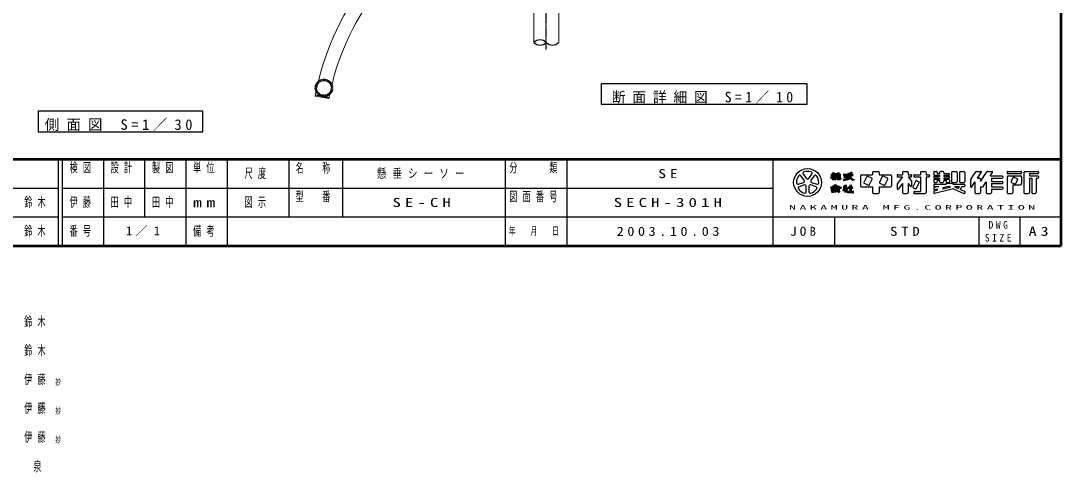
# Model space of a CAD drawing. Units: millimetres at full size, with parts at other scales. Extents: x -11724 to 0, y -2278 to 7380.
# Drawn here: x -7577 to 0, y -2278 to 1008 of the extents above; entities that cross this region are included whole.
import ezdxf
from ezdxf.enums import TextEntityAlignment as Align

# ---------------------------------------------------------------- set-up
doc = ezdxf.new("R2010")
doc.units = ezdxf.units.MM
doc.linetypes.add('USER2', pattern=[6, 3, -1, 1, -1])
doc.linetypes.add('USER3', pattern=[8, 3, -1, 1, -1, 1, -1])
for name, color, linetype, lineweight in [('A3図枠', 7, 'Continuous', 25), ('線', 2, 'Continuous', 25), ('補助', 2, 'Continuous', 25)]:
    doc.layers.add(name, color=color, linetype=linetype, lineweight=lineweight)
doc.layers.add('図面プロファイル', color=7, linetype='Continuous')
doc.styles.add('ＭＳ ゴシック', font='')
doc.styles.get('ＭＳ ゴシック').set_extended_font_data('MS Gothic')

msp = doc.modelspace()

# ---------------------------------------------------------------- linework, layer by layer
at = {"layer": 'A3図枠', "lineweight": 50}
for p, q in [((0, -630), (0, 7380)), ((-11550, 0), (0, 0)), ((-1677.03, -112.401), (-1648.68, -112.401)), ((-1660.83, -96.201), (-1660.83, -152.901)), ((-1647.465, -124.551), (-1604.13, -124.551)), ((-1643.057, -112.401), (-1605.75, -112.401)), ((-1624.38, -96.201), (-1624.38, -152.901)), ((-1587.93, -112.401), (-1515.03, -112.401)), ((-1586.659, -149.407), (-1540.6, -140.195)), ((-1583.88, -124.551), (-1547.43, -124.551)), ((-1563.63, -124.551), (-1563.63, -144.801)), ((-1521.557, -105.992), (-1534.791, -97.169)), ((-1677.03, -216.486), (-1612.23, -216.486)), ((-1660.83, -205.551), (-1628.43, -205.551)), ((-1646.976, -216.486), (-1658.662, -235.935)), ((-1632.48, -221.792), (-1614.295, -239.976)), ((-1587.93, -201.501), (-1561.535, -201.501)), ((-1571.73, -185.301), (-1571.73, -201.501)), ((-1571.73, -212.703), (-1571.73, -242.001)), ((-1570.214, -211.186), (-1553.884, -220.614)), ((-1553.505, -205.551), (-1517.055, -205.551)), ((-1535.28, -185.301), (-1535.28, -237.951)), ((-1672.951, -237.976), (-1623.377, -230.894)), ((-1559.58, -237.951), (-1510.98, -237.951)), ((-11550, -630), (0, -630))]:
    msp.add_line(p, q, dxfattribs=at)
at = {"layer": 'A3図枠', "color": 211}
for p, q in [((-7305, 0), (-7305, -630)), ((-7275, 0), (-7275, -630)), ((-6975, 0), (-6975, -420)), ((-6675, 0), (-6675, -420)), ((-6375, 0), (-6375, -630)), ((-6075, 0), (-6075, -420)), ((-5625, 0), (-5625, -420)), ((-4050, 0), (-4050, -630)), ((-2100, 0), (-2100, -630)), ((-5625, -210), (-2100, -210)), ((-7275, -420), (0, -420)), ((-600, -420), (-600, -630))]:
    msp.add_line(p, q, dxfattribs=at)
at = {"layer": 'A3図枠'}
for p, q in [((-5235, 0), (-5235, -420)), ((-3600, 0), (-3600, -630)), ((-1871.703, -152.504), (-1895.244, -120.103)), ((-1878.861, -108.201), (-1855.321, -140.601)), ((-1838.938, -140.601), (-1815.398, -108.201)), ((-1799.015, -120.103), (-1822.556, -152.504)), ((-1462.38, -120.501), (-1462.38, -193.401)), ((-1454.28, -112.401), (-1373.28, -112.401)), ((-1415.953, -124.848), (-1437.526, -167.994)), ((-1379.246, -137.767), (-1409.433, -122.674)), ((-1398.646, -187.434), (-1377.073, -144.288)), ((-1373.28, -96.201), (-1373.28, -112.401)), ((-1365.18, -88.101), (-1332.78, -88.101)), ((-1324.68, -96.201), (-1324.68, -112.401)), ((-1324.68, -112.401), (-1243.68, -112.401)), ((-1302.553, -124.848), (-1324.126, -167.994)), ((-1265.846, -137.767), (-1296.033, -122.674)), ((-1285.246, -187.434), (-1263.673, -144.288)), ((-1235.58, -120.501), (-1235.58, -193.401)), ((-1195.08, -117.261), (-1195.08, -123.741)), ((-1154.58, -128.601), (-1195.08, -179.226)), ((-1190.22, -112.401), (-1154.58, -112.401)), ((-1190.22, -128.601), (-1154.58, -128.601)), ((-1154.58, -96.201), (-1154.58, -112.401)), ((-1146.48, -88.101), (-1122.18, -88.101)), ((-1114.08, -96.201), (-1114.08, -112.401)), ((-1114.08, -112.401), (-1094.64, -112.401)), ((-1114.08, -128.601), (-1089.78, -158.976)), ((-1114.08, -128.601), (-1094.64, -128.601)), ((-1089.78, -117.261), (-1089.78, -123.741)), ((-1073.58, -117.261), (-1073.58, -123.741)), ((-1068.72, -112.401), (-1024.98, -112.401)), ((-1068.72, -128.601), (-1024.98, -128.601)), ((-1024.98, -96.201), (-1024.98, -112.401)), ((-1024.98, -128.601), (-1024.98, -233.901)), ((-1016.88, -88.101), (-992.58, -88.101)), ((-984.48, -96.201), (-984.48, -112.401)), ((-984.48, -112.401), (-965.04, -112.401)), ((-984.48, -128.601), (-984.48, -242.001)), ((-984.48, -128.601), (-965.04, -128.601)), ((-960.18, -117.261), (-960.18, -123.741)), ((-927.78, -92.961), (-927.78, -111.591)), ((-927.78, -129.411), (-927.78, -131.841)), ((-927.78, -149.661), (-927.78, -164.241)), ((-922.92, -88.101), (-908.34, -88.101)), ((-922.92, -116.451), (-887.28, -116.451)), ((-922.92, -124.551), (-887.28, -124.551)), ((-922.92, -136.701), (-887.28, -136.701)), ((-922.92, -144.801), (-887.28, -144.801)), ((-903.48, -92.961), (-903.48, -104.301)), ((-903.48, -104.301), (-887.28, -104.301)), ((-887.28, -96.201), (-887.28, -104.301)), ((-887.28, -116.451), (-887.28, -124.551)), ((-887.28, -136.701), (-887.28, -144.801)), ((-862.98, -88.101), (-879.18, -88.101)), ((-854.88, -96.201), (-854.88, -104.301)), ((-854.88, -104.301), (-819.24, -104.301)), ((-854.88, -116.451), (-819.24, -116.451)), ((-854.88, -116.451), (-854.88, -124.551)), ((-854.88, -124.551), (-819.24, -124.551)), ((-854.88, -136.701), (-819.24, -136.701)), ((-854.88, -136.701), (-854.88, -144.801)), ((-854.88, -144.801), (-819.24, -144.801)), ((-814.38, -109.161), (-814.38, -111.591)), ((-814.38, -129.411), (-814.38, -131.841)), ((-814.38, -149.661), (-814.38, -164.241)), ((-798.18, -96.201), (-798.18, -161.001)), ((-790.08, -88.101), (-765.78, -88.101)), ((-757.68, -96.201), (-757.68, -161.001)), ((-741.48, -96.201), (-741.48, -161.001)), ((-733.38, -88.101), (-709.08, -88.101)), ((-700.98, -96.201), (-700.98, -161.001)), ((-656.398, -142.729), (-622.384, -91.708)), ((-615.645, -88.101), (-585.861, -88.101)), ((-609.18, -136.701), (-581.817, -95.657)), ((-609.18, -136.701), (-595.68, -136.701)), ((-587.58, -161.001), (-541.384, -91.708)), ((-587.58, -144.801), (-587.58, -161.001)), ((-534.645, -88.101), (-504.861, -88.101)), ((-517.38, -120.501), (-500.817, -95.657)), ((-517.38, -120.501), (-430.44, -120.501)), ((-506.58, -136.701), (-430.44, -136.701)), ((-506.58, -136.701), (-506.58, -161.001)), ((-425.58, -125.361), (-425.58, -131.841)), ((-393.18, -92.961), (-393.18, -99.441)), ((-393.18, -128.601), (-393.18, -242.001)), ((-388.32, -88.101), (-292.74, -88.101)), ((-388.32, -104.301), (-292.74, -104.301)), ((-385.08, -120.501), (-295.98, -120.501)), ((-349.993, -131.328), (-365.086, -161.514)), ((-343.473, -129.154), (-319.767, -141.007)), ((-317.593, -147.528), (-332.686, -177.714)), ((-287.88, -92.961), (-287.88, -99.441)), ((-287.88, -128.601), (-287.88, -177.201)), ((-271.68, -96.201), (-271.68, -242.001)), ((-263.58, -88.101), (-171.24, -88.101)), ((-231.18, -104.301), (-231.18, -120.501)), ((-231.18, -104.301), (-171.24, -104.301)), ((-231.18, -120.501), (-171.24, -120.501)), ((-231.18, -136.701), (-214.98, -136.701)), ((-231.18, -136.701), (-231.18, -242.001)), ((-214.98, -136.701), (-214.98, -242.001)), ((-182.58, -136.701), (-171.24, -136.701)), ((-182.58, -136.701), (-182.58, -242.001)), ((-166.38, -92.961), (-166.38, -99.441)), ((-166.38, -125.361), (-166.38, -131.841)), ((-11550, -210), (-7305, -210)), ((-7275, -210), (-5625, -210)), ((-1914.855, -180.46), (-1876.766, -168.084)), ((-1870.508, -187.343), (-1908.597, -199.719)), ((-1857.255, -237.021), (-1857.255, -196.973)), ((-1837.005, -196.973), (-1837.005, -237.021)), ((-1785.662, -199.719), (-1823.751, -187.343)), ((-1817.493, -168.084), (-1779.404, -180.46)), ((-1454.28, -201.501), (-1373.28, -201.501)), ((-1435.353, -174.514), (-1405.166, -189.607)), ((-1373.28, -201.501), (-1373.28, -242.001)), ((-1324.68, -201.501), (-1243.68, -201.501)), ((-1324.68, -201.501), (-1324.68, -242.001)), ((-1321.953, -174.514), (-1291.766, -189.607)), ((-1195.08, -179.226), (-1195.08, -213.971)), ((-1154.58, -177.201), (-1186.425, -217.007)), ((-1154.58, -177.201), (-1154.58, -242.001)), ((-1114.08, -177.201), (-1098.435, -196.757)), ((-1114.08, -177.201), (-1114.08, -242.001)), ((-1089.78, -158.976), (-1089.78, -193.721)), ((-1059.553, -157.248), (-1081.126, -200.394)), ((-1078.953, -206.914), (-1061.727, -215.527)), ((-1033.633, -170.208), (-1055.206, -213.354)), ((-1053.033, -155.074), (-1035.807, -163.687)), ((-927.78, -186.111), (-927.78, -192.591)), ((-927.78, -210.143), (-927.78, -216.822)), ((-892.19, -197.451), (-924.098, -205.428)), ((-922.92, -169.101), (-908.34, -169.101)), ((-922.92, -181.251), (-838.68, -181.251)), ((-922.92, -197.451), (-892.19, -197.451)), ((-784.502, -214.78), (-921.741, -249.09)), ((-903.48, -216.972), (-921.741, -221.537)), ((-903.48, -152.901), (-887.28, -152.901)), ((-903.48, -152.901), (-903.48, -164.241)), ((-903.48, -216.972), (-903.48, -227.826)), ((-887.28, -152.901), (-887.28, -161.001)), ((-879.18, -169.101), (-862.98, -169.101)), ((-825.396, -197.451), (-862.98, -206.847)), ((-810.704, -204.632), (-862.98, -217.701)), ((-862.98, -206.847), (-862.98, -217.701)), ((-854.88, -152.901), (-854.88, -161.001)), ((-854.88, -152.901), (-838.68, -152.901)), ((-838.68, -152.901), (-838.68, -164.241)), ((-838.68, -178.011), (-838.68, -181.251)), ((-833.82, -169.101), (-819.24, -169.101)), ((-833.82, -173.151), (-794.94, -173.151)), ((-825.396, -197.451), (-811.588, -197.451)), ((-790.08, -169.101), (-765.78, -169.101)), ((-790.08, -178.011), (-790.08, -181.251)), ((-790.08, -181.251), (-705.84, -181.251)), ((-784.502, -214.78), (-707.813, -248.864)), ((-773.14, -202.101), (-749.046, -212.81)), ((-772.154, -197.451), (-741.367, -197.451)), ((-749.046, -212.81), (-741.367, -197.451)), ((-734.227, -219.396), (-723.255, -197.451)), ((-734.227, -219.396), (-703.866, -232.89)), ((-733.38, -169.101), (-709.08, -169.101)), ((-723.255, -197.451), (-705.84, -197.451)), ((-700.98, -186.111), (-700.98, -192.591)), ((-660.48, -156.208), (-660.48, -197.599)), ((-651.576, -200.295), (-628.08, -165.051)), ((-628.08, -165.051), (-628.08, -242.001)), ((-587.58, -201.501), (-575.715, -201.501)), ((-587.58, -201.501), (-587.58, -242.001)), ((-568.975, -197.894), (-547.08, -165.051)), ((-547.08, -165.051), (-547.08, -242.001)), ((-506.58, -161.001), (-430.44, -161.001)), ((-506.58, -177.201), (-506.58, -201.501)), ((-506.58, -177.201), (-430.44, -177.201)), ((-506.58, -201.501), (-430.44, -201.501)), ((-506.58, -217.701), (-506.58, -242.001)), ((-506.58, -217.701), (-430.44, -217.701)), ((-425.58, -165.861), (-425.58, -172.341)), ((-425.58, -206.361), (-425.58, -212.841)), ((-362.913, -168.034), (-339.207, -179.887)), ((-352.68, -185.301), (-352.68, -242.001)), ((-352.68, -185.301), (-295.98, -185.301)), ((-1365.18, -250.101), (-1332.78, -250.101)), ((-1146.48, -250.101), (-1122.18, -250.101)), ((-1073.58, -238.761), (-1073.58, -245.241)), ((-1068.72, -233.901), (-1024.98, -233.901)), ((-1068.72, -250.101), (-992.58, -250.101)), ((-927.78, -237.695), (-927.78, -244.375)), ((-903.48, -227.826), (-924.098, -232.981)), ((-700.98, -237.331), (-700.98, -244.422)), ((-619.98, -250.101), (-595.68, -250.101)), ((-538.98, -250.101), (-514.68, -250.101)), ((-385.08, -250.101), (-360.78, -250.101)), ((-263.58, -250.101), (-239.28, -250.101)), ((-206.88, -250.101), (-190.68, -250.101)), ((-11550, -420), (-7305, -420)), ((-6975, -420), (-6975, -630)), ((-6075, -420), (-6075, -630)), ((-1650, -420), (-1650, -630)), ((-300, -420), (-300, -630))]:
    msp.add_line(p, q, dxfattribs=at)
msp.add_circle((-1847.13, -169.101), 101.25, dxfattribs=at)
for centre, radius, start, end in [((-1847.13, -169.101), 81, 142.60154, 181.39846), ((-1903.435, -126.055), 10.125, 35.99999, 142.60154), ((-1870.67, -102.249), 10.125, 109.39847, 215.99997), ((-1847.13, -169.101), 81, 70.60155, 109.39847), ((-1847.13, -134.65), 10.125, 215.99998, 324), ((-1823.589, -102.249), 10.125, 324, 70.60155), ((-1790.824, -126.055), 10.125, 37.39846, 143.99995), ((-1847.13, -169.101), 81, 358.60155, 37.39847), ((-1454.28, -120.501), 8.1, 89.99998, 179.99996), ((-1411.606, -127.021), 4.86, 63.43492, 153.435), ((-1381.42, -142.114), 4.86, 333.4349, 63.43487), ((-1365.18, -96.201), 8.1, 89.99998, 179.99996), ((-1332.78, -96.201), 8.1, 0, 89.99998), ((-1298.206, -127.021), 4.86, 63.43492, 153.435), ((-1268.02, -142.114), 4.86, 333.4349, 63.43487), ((-1243.68, -120.501), 8.1, 0, 89.99998), ((-1190.22, -117.261), 4.86, 89.99998, 179.99996), ((-1190.22, -123.741), 4.86, 179.99998, 270.00002), ((-1146.48, -96.201), 8.1, 89.99998, 179.99996), ((-1122.18, -96.201), 8.1, 0, 89.99998), ((-1094.64, -117.261), 4.86, 0, 89.99998), ((-1094.64, -123.741), 4.86, 270.00002, 0), ((-1068.72, -117.261), 4.86, 89.99998, 179.99996), ((-1068.72, -123.741), 4.86, 179.99998, 270.00002), ((-1016.88, -96.201), 8.1, 89.99998, 179.99996), ((-992.58, -96.201), 8.1, 0, 89.99998), ((-965.04, -117.261), 4.86, 0, 89.99998), ((-965.04, -123.741), 4.86, 270.00002, 0), ((-922.92, -92.961), 4.86, 89.99998, 179.99996), ((-922.92, -111.591), 4.86, 179.99998, 270.00002), ((-922.92, -129.411), 4.86, 89.99998, 179.99996), ((-922.92, -131.841), 4.86, 179.99998, 270.00002), ((-922.92, -149.661), 4.86, 89.99998, 179.99996), ((-908.34, -92.961), 4.86, 0, 89.99998), ((-879.18, -96.201), 8.1, 89.99998, 179.99996), ((-862.98, -96.201), 8.1, 0, 89.99998), ((-819.24, -109.161), 4.86, 0, 89.99998), ((-819.24, -111.591), 4.86, 270.00002, 0), ((-819.24, -129.411), 4.86, 0, 89.99998), ((-819.24, -131.841), 4.86, 270.00002, 0), ((-819.24, -149.661), 4.86, 0, 89.99998), ((-790.08, -96.201), 8.1, 89.99998, 179.99996), ((-765.78, -96.201), 8.1, 0, 89.99998), ((-733.38, -96.201), 8.1, 89.99998, 179.99996), ((-709.08, -96.201), 8.1, 0, 89.99998), ((-636.18, -156.208), 24.3, 146.30999, 179.99996), ((-615.645, -96.201), 8.1, 89.99998, 146.30984), ((-595.68, -144.801), 8.1, 0, 89.99998), ((-585.861, -92.961), 4.86, 326.31015, 89.99998), ((-534.645, -96.201), 8.1, 89.99998, 146.3098), ((-504.861, -92.961), 4.86, 326.31003, 89.99998), ((-430.44, -125.361), 4.86, 0, 89.99998), ((-430.44, -131.841), 4.86, 270.00002, 0), ((-388.32, -92.961), 4.86, 89.99998, 179.99996), ((-388.32, -99.441), 4.86, 179.99998, 270.00002), ((-385.08, -128.601), 8.1, 89.99998, 179.99996), ((-345.646, -133.501), 4.86, 63.43447, 153.43474), ((-321.94, -145.354), 4.86, 333.43483, 63.43447), ((-295.98, -128.601), 8.1, 0, 89.99998), ((-292.74, -92.961), 4.86, 0, 89.99998), ((-292.74, -99.441), 4.86, 270.00002, 0), ((-263.58, -96.201), 8.1, 89.99998, 179.99996), ((-171.24, -92.961), 4.86, 0, 89.99998), ((-171.24, -99.441), 4.86, 270.00002, 0), ((-171.24, -125.361), 4.86, 0, 89.99998), ((-171.24, -131.841), 4.86, 270.00002, 0), ((-1917.983, -170.831), 10.125, 181.39848, 287.99997), ((-1905.468, -209.348), 10.125, 107.99999, 214.60154), ((-1847.13, -169.101), 81, 214.60156, 253.39848), ((-1879.895, -158.455), 10.125, 287.99998, 35.99999), ((-1867.38, -196.973), 10.125, 359.99997, 107.99999), ((-1826.88, -196.973), 10.125, 71.99997, 179.99999), ((-1814.364, -158.455), 10.125, 143.99996, 251.99999), ((-1847.13, -169.101), 81, 286.60155, 325.39847), ((-1788.791, -209.348), 10.125, 325.39847, 71.99996), ((-1776.276, -170.831), 10.125, 252.00001, 358.60156), ((-1454.28, -193.401), 8.1, 179.99998, 270.00002), ((-1433.179, -170.167), 4.86, 153.43495, 243.43485), ((-1402.993, -185.261), 4.86, 243.43498, 333.43496), ((-1319.779, -170.167), 4.86, 153.43495, 243.43485), ((-1289.593, -185.261), 4.86, 243.43498, 333.43496), ((-1243.68, -193.401), 8.1, 270.00002, 0), ((-1190.22, -213.971), 4.86, 179.99998, 321.34037), ((-1094.64, -193.721), 4.86, 218.65962, 0), ((-1076.779, -202.567), 4.86, 153.43487, 243.4348), ((-1059.553, -211.181), 4.86, 243.43487, 333.43498), ((-1055.206, -159.421), 4.86, 63.43487, 153.43498), ((-1037.98, -168.034), 4.86, 333.43492, 63.43493), ((-922.92, -164.241), 4.86, 179.99998, 270.00002), ((-922.92, -186.111), 4.86, 89.99998, 179.99996), ((-922.92, -192.591), 4.86, 179.99998, 270.00002), ((-922.92, -210.143), 4.86, 104.03614, 179.99996), ((-922.92, -216.822), 4.86, 179.99998, 284.03612), ((-908.34, -164.241), 4.86, 270.00002, 0), ((-879.18, -161.001), 8.1, 179.99998, 270.00002), ((-862.98, -161.001), 8.1, 270.00002, 0), ((-833.82, -164.241), 4.86, 179.99998, 270.00002), ((-833.82, -178.011), 4.86, 89.99998, 179.99996), ((-819.24, -164.241), 4.86, 270.00002, 0), ((-811.588, -201.096), 3.645, 284.0365, 89.99998), ((-790.08, -161.001), 8.1, 179.99998, 270.00002), ((-794.94, -178.011), 4.86, 0, 89.99998), ((-772.154, -199.881), 2.43, 89.99998, 246.03817), ((-765.78, -161.001), 8.1, 270.00002, 0), ((-733.38, -161.001), 8.1, 179.99998, 270.00002), ((-709.08, -161.001), 8.1, 270.00002, 0), ((-705.84, -186.111), 4.86, 0, 89.99998), ((-705.84, -192.591), 4.86, 270.00002, 0), ((-655.62, -197.599), 4.86, 179.99998, 326.30997), ((-575.715, -193.401), 8.1, 270.00002, 326.31002), ((-430.44, -165.861), 4.86, 0, 89.99998), ((-430.44, -172.341), 4.86, 270.00002, 0), ((-430.44, -206.361), 4.86, 0, 89.99998), ((-430.44, -212.841), 4.86, 270.00002, 0), ((-360.739, -163.687), 4.86, 153.43517, 243.43529), ((-337.033, -175.541), 4.86, 243.43534, 333.4349), ((-295.98, -177.201), 8.1, 270.00002, 0), ((-1867.38, -237.021), 10.125, 253.39847, 359.99997), ((-1826.88, -237.021), 10.125, 179.99999, 286.60154), ((-1365.18, -242.001), 8.1, 179.99998, 270.00002), ((-1332.78, -242.001), 8.1, 270.00002, 0), ((-1146.48, -242.001), 8.1, 179.99998, 270.00002), ((-1122.18, -242.001), 8.1, 270.00002, 0), ((-1068.72, -238.761), 4.86, 89.99998, 179.99996), ((-1068.72, -245.241), 4.86, 179.99998, 270.00002), ((-992.58, -242.001), 8.1, 270.00002, 0), ((-922.92, -237.695), 4.86, 104.03614, 179.99996), ((-922.92, -244.375), 4.86, 179.99998, 284.03612), ((-705.84, -244.422), 4.86, 246.03699, 0), ((-705.84, -237.331), 4.86, 0, 66.03701), ((-619.98, -242.001), 8.1, 179.99998, 270.00002), ((-595.68, -242.001), 8.1, 270.00002, 0), ((-538.98, -242.001), 8.1, 179.99998, 270.00002), ((-514.68, -242.001), 8.1, 270.00002, 0), ((-385.08, -242.001), 8.1, 179.99998, 270.00002), ((-360.78, -242.001), 8.1, 270.00002, 0), ((-263.58, -242.001), 8.1, 179.99998, 270.00002), ((-239.28, -242.001), 8.1, 270.00002, 0), ((-206.88, -242.001), 8.1, 179.99998, 270.00002), ((-190.68, -242.001), 8.1, 270.00002, 0)]:
    msp.add_arc(centre, radius, start, end, dxfattribs=at)
at = {"layer": 'A3図枠', "lineweight": 50}
for centre, radius, start, end in [((-1723.983, -87.475), 68.538, 311.36185, 337.13638), ((-1601.496, -77.183), 70.354, 212.50346, 230.00631), ((-1691.207, -65.451), 91.022, 295.86917, 317.23866), ((-1680.067, -88.588), 44.009, 313.72108, 343.54317), ((-1557.552, -65.451), 91.022, 222.76131, 240.10806), ((-1486.89, -99.17), 58.585, 177.09472, 240.51891), ((-1546.191, -125.865), 38.975, 321.42112, 334.8249), ((-1706.94, -112.296), 99.609, 285.11261, 313.40619), ((-1583.101, -114.19), 95.76, 231.17281, 259.75506), ((-1669.799, -113.216), 139.697, 304.87257, 320.80411)]:
    msp.add_arc(centre, radius, start, end, dxfattribs=at)
at = {"layer": '線', "color": 20, "linetype": 'USER2'}
msp.add_line((-3750, 800), (-3750, 3525), dxfattribs=at)
at = {"layer": '線', "color": 7, "lineweight": 13}
for p, q in [((-3840.75, 1150), (-3840.75, 850)), ((-3659.25, 850), (-3659.25, 1150)), ((-5333.045, 441.496), (-5433.328, 460.134))]:
    msp.add_line(p, q, dxfattribs=at)
at = {"layer": '線'}
msp.add_line((-5331.784, 448.279), (-5432.067, 466.918), dxfattribs=at)
at = {"layer": '線', "linetype": 'USER3'}
for radius in [63, 54]:
    msp.add_circle((-5369.076, 519.597), radius, dxfattribs=at)
at = {"layer": '線', "color": 7, "lineweight": 13}
for radius in [1941, 1839]:
    msp.add_arc((-3525.01, 105.448), radius, 142.63879, 169.47096, dxfattribs=at)
at = {"layer": '線'}
for centre, start, end in [((-3795.375, 802.896), 46.07099, 133.92901), ((-3795.375, 897.104), 226.07099, 313.92901), ((-3704.625, 897.104), 226.07099, 313.92901)]:
    msp.add_arc(centre, 65.404, start, end, dxfattribs=at)
at = {"layer": '補助'}
for points in [[(-3350, 550), (-3350, 400), (-1850, 400), (-1850, 550)], [(-7451.14, 350), (-7451.14, 200), (-6251.14, 200), (-6251.14, 350)]]:
    msp.add_lwpolyline(points, close=True, dxfattribs=at)

# ---------------------------------------------------------------- texts
at = {"layer": 'A3図枠', "color": 4, "style": 'ＭＳ ゴシック'}
for s, insert, char_height, attachment_point in [('\\T1.64;\\W0.6;検図', (-7125, -25), 70.38, 2), ('\\T1.64;\\W0.6;設計', (-6825, -25), 70.38, 2), ('\\T1.64;\\W0.6;製図', (-6525, -25), 70.38, 2), ('\\T1.64;\\W0.6;単位', (-6225, -25), 70.38, 2), ('\\T1.64;\\W0.6;尺度', (-5850, -105), 70.38, 5), ('\\T1.64;\\W0.6;名\u3000称', (-5430, -26.917), 70.38, 2), ('\\T1.64;\\W0.6;分\u3000\u3000類', (-3825, -25), 70.38, 2), ('\\T1.64;\\W0.6;型\u3000番', (-5430, -235), 70.38, 2), ('\\T1.64;\\W0.6;図面番号', (-3825, -235), 70.38, 2), ('\\T1.5;\\W1.35;mm', (-6225, -315), 70.38, 5), ('\\T1.64;\\W0.6;図示', (-5850, -315), 70.38, 5), ('\\T1.5;\\W2.25;NAKAMURA\\~MFG.CORPORATION', (-1981.886, -367.5), 32.99, 7), ('\\T1.5;\\W0.95;DWG', (-450, -478.125), 54.99, 5), ('\\T1.64;\\W0.6;番号', (-7125, -525), 70.38, 5), ('\\T1.64;\\W0.6;備考', (-6225, -525), 70.38, 5), ('\\T1.64;\\W0.6;年\u3000月\u3000日', (-3825, -525), 57.18, 5), ('\\T1.5;\\W1.05;JOB', (-1868.284, -524.848), 65.98, 5), ('\\T1.5;\\W1.3;A3', (-150, -525), 65.98, 5), ('\\T1.5;\\W0.95;SIZE', (-450, -571.875), 54.99, 5)]:
    msp.add_mtext(s, dxfattribs=dict(at, insert=insert, char_height=char_height, attachment_point=attachment_point))
at = {"layer": '図面プロファイル', "style": 'ＭＳ ゴシック', "width": 0.6}
for s, height, p in [('妙', 46.92, (-7305, -1621)), ('妙', 46.92, (-7305, -1831)), ('妙', 46.92, (-7305, -2041)), ('泉', 70.38, (-7455, -2235))]:
    msp.add_text(s, height=height, dxfattribs=at).set_placement(p, align=Align.MIDDLE_CENTER)
at = {"layer": '図面プロファイル', "attachment_point": 5, "style": 'ＭＳ ゴシック'}
for s, insert, char_height in [('\\T1.64;\\W0.75;懸垂シーソー', (-4642.5, -105), 65.98), ('\\T1.5;\\W1.25;SE', (-2850, -105), 65.98), ('\\T1.64;\\W0.6;鈴木', (-7455, -315), 70.38), ('\\T1.64;\\W0.6;伊藤', (-7125, -315), 70.38), ('\\T1.64;\\W0.6;田中', (-6825, -315), 70.38), ('\\T1.64;\\W0.6;田中', (-6525, -315), 70.38), ('\\T1.5;\\W1.35;SE-CH', (-4642.5, -315), 65.98), ('\\T1.5;\\W1.35;SECH-301H', (-2850, -315), 65.98), ('\\T1.64;\\W0.6;鈴木', (-7455, -525), 70.38), ('\\T1.5;1／1', (-6675, -525), 65.98), ('\\T1.5;\\W1.15;2003.10.03', (-2850, -525), 65.98), ('\\T1.5;\\W1.2;STD', (-1125, -525), 65.98), ('\\T1.64;\\W0.6;鈴木', (-7455, -1185), 70.38), ('\\T1.64;\\W0.6;鈴木', (-7455, -1395), 70.38), ('\\T1.64;\\W0.6;伊藤', (-7455, -1605), 70.38), ('\\T1.64;\\W0.6;伊藤', (-7455, -1815), 70.38), ('\\T1.64;\\W0.6;伊藤', (-7455, -2025), 70.38)]:
    msp.add_mtext(s, dxfattribs=dict(at, insert=insert, char_height=char_height))
at = {"layer": '補助', "char_height": 76.98, "attachment_point": 8, "style": 'ＭＳ ゴシック'}
for s, insert in [('\\T1.5;\\W0.95;断面詳細図\\~S=1／10', (-2600, 405)), ('\\T1.5;側面図\\~S=1／30', (-6851.14, 205))]:
    msp.add_mtext(s, dxfattribs=dict(at, insert=insert))

doc.saveas('drawing.dxf')
